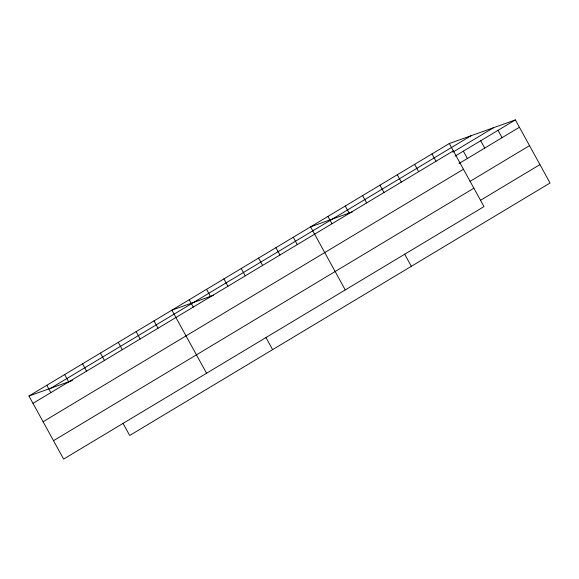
<?xml version="1.0" encoding="UTF-8"?>
<svg xmlns="http://www.w3.org/2000/svg" width="579" height="579" viewBox="0 0 579 579"><rect width="100%" height="100%" fill="white"/><g stroke="black" fill="none" stroke-linecap="round" stroke-linejoin="round"><path stroke-width="0.87" d="M449.304 143.52L483.986 206.594L63.625 459.089L28.95 396.007L449.304 143.52L515.375 119.911L550.05 182.993L129.696 435.48L122.951 423.22M50.749 388.219L471.111 135.725M32.989 403.346L453.343 150.858M452.858 152.154L493.569 127.706M455.058 156.142L515.375 119.911M459.096 163.481L519.406 127.257M43.099 421.744L463.453 169.249M469.96 181.422L529.517 145.647M53.514 440.691L473.875 188.204M480.382 200.37L539.939 164.595M352.358 211.914L310.59 226.838L345.265 289.92M213.637 295.239L171.869 310.163L206.551 373.238M28.95 396.007L72.382 380.49M498.034 130.326L502.065 137.672M480.693 140.74L484.732 148.086M463.352 151.155L467.391 158.501M431.97 153.934L436.001 161.273M414.629 164.349L418.66 171.688M397.288 174.764L401.327 182.103M379.947 185.179L383.986 192.518M404.591 254.051L411.329 266.311M362.606 195.593L366.645 202.932M345.265 206.008L349.303 213.347M327.931 216.423L331.962 223.762M293.249 237.252L297.288 244.599M275.908 247.667L279.947 255.013M258.567 258.082L262.605 265.428M241.233 268.504L245.264 275.843M265.877 337.376L272.615 349.636M223.892 278.919L227.923 286.258M206.551 289.334L210.59 296.672M189.21 299.748L193.248 307.087M154.007 320.889L158.045 328.235M136.137 331.622L140.176 338.961M118.275 342.355L122.314 349.694M100.413 353.081L104.444 360.428M82.544 363.815L86.582 371.153M64.682 374.548L68.713 381.887M46.812 385.274L50.851 392.62"/></g></svg>
